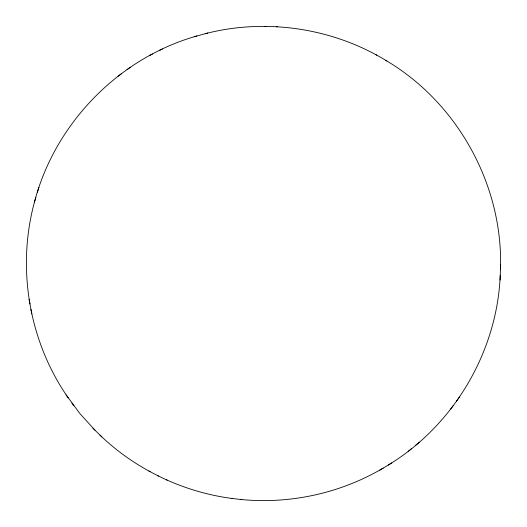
<?xml version="1.0" encoding="UTF-8"?>
<svg xmlns="http://www.w3.org/2000/svg" width="527" height="527" viewBox="0 0 527 527"><rect width="100%" height="100%" fill="white"/><g stroke="black" fill="none" stroke-linecap="round" stroke-linejoin="round"><path stroke-width="0.79" d="M388.254 465.064C453.76 425.309 497.139 351.832 500.242 275.272M500.485 269.231C503.384 185.662 457.779 102.693 385.685 60.302M500.083 280.061L500.65 264.475M196.841 35.994C118.535 58.062 54.848 123.634 34.4 202.282C16.535 268.276 29.031 341.753 68.2 397.845M37.463 192.151L38.919 187.368M34.4 202.282L35.856 197.52M450.499 409.334L453.358 405.441M456.52 401.073L459.432 397.108M408.148 451.402L411.541 448.635M415.869 445.071L419.373 442.219M118.068 76.191L121.282 73.859M127.152 69.59L130.261 67.331M240.72 499.471C289.922 504.385 340.626 493.259 383.195 468.095M379.796 470.156L391.792 462.923M159.516 50.454L162.487 48.965M149.404 55.612L152.52 54.044M205.299 33.688C266.194 17.898 333.202 28.036 386.792 60.961M194.213 36.719L207.737 33.017M264.594 26.383L265.977 26.429M276.207 26.752L277.36 26.791M157.566 475.591C180.939 487.264 206.235 495.084 232.15 498.483M231.248 498.384L241.86 499.596M99.952 435.098C114.886 449.478 131.809 461.797 150.057 471.639M166.413 479.761L167.131 480.123M148.904 471.059L158.502 476.052M375.791 54.643L376.693 55.183M66.138 394.894L79.847 413.53L94.959 430.177M92.917 428.187L101.836 436.929M71.889 403.017L73.839 405.81M29.09 299.303L29.967 303.987M30.948 309.349L31.798 313.914"/></g></svg>
